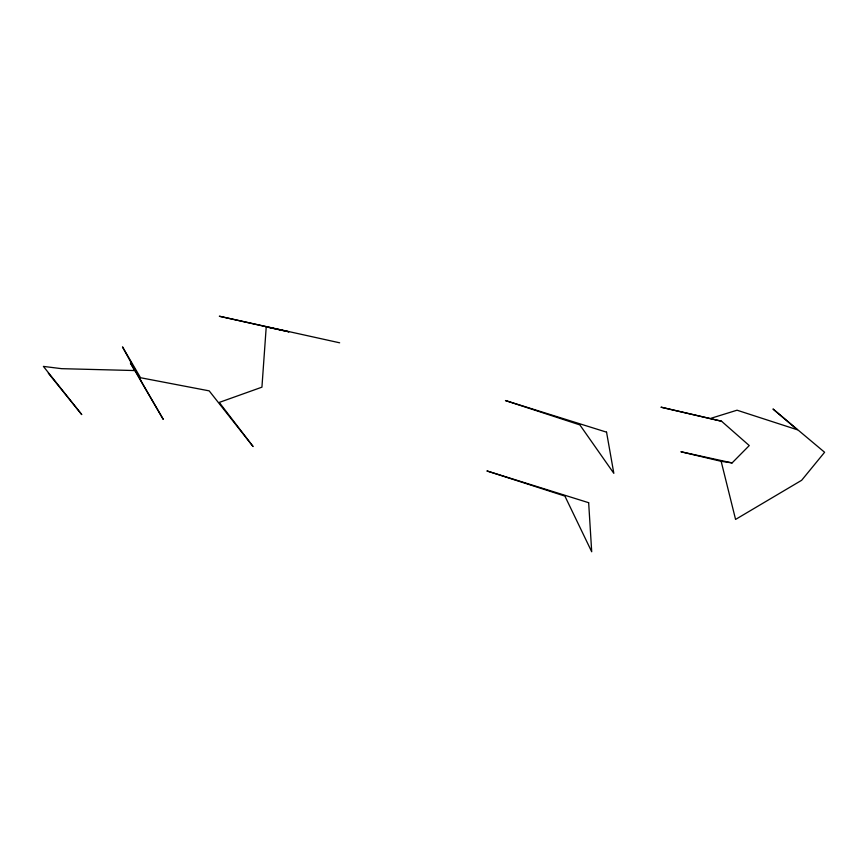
<?xml version="1.0" encoding="UTF-8"?>
<svg xmlns="http://www.w3.org/2000/svg" width="868" height="868" viewBox="0 0 868 868"><rect width="100%" height="100%" fill="white"/><g stroke="black" fill="none" stroke-linecap="round" stroke-linejoin="round"><path stroke-width="1.3" d="M732.104 462.915L680.903 451.751L721.156 461.32L732.104 462.915L749.258 445.566L721.536 421.219L661.177 407.222L721.536 421.219M710.816 418.333L737.04 410.206L797.323 429.758L772.987 408.991L824.6 452.271L801.652 480.286L735.576 519.422L721.156 461.32M339.648 342.806L219.333 316.234L289.011 331.826L266.226 326.9L261.93 387.171L219.257 402.426L253.087 446.532L209.177 390.86L140.54 377.732L122.496 346.896L143.025 384.524L163.249 419.363L130.417 362.987L134.768 370.549L61.617 368.672L43.4 366.404L81.766 414.6L48.315 373.175M606.548 432.156L505.447 400.549L579.846 424.886L613.828 473.331L606.548 432.156M588.656 502.702L486.905 470.933L564.894 496.084L591.705 551.766L588.656 502.702"/></g></svg>
